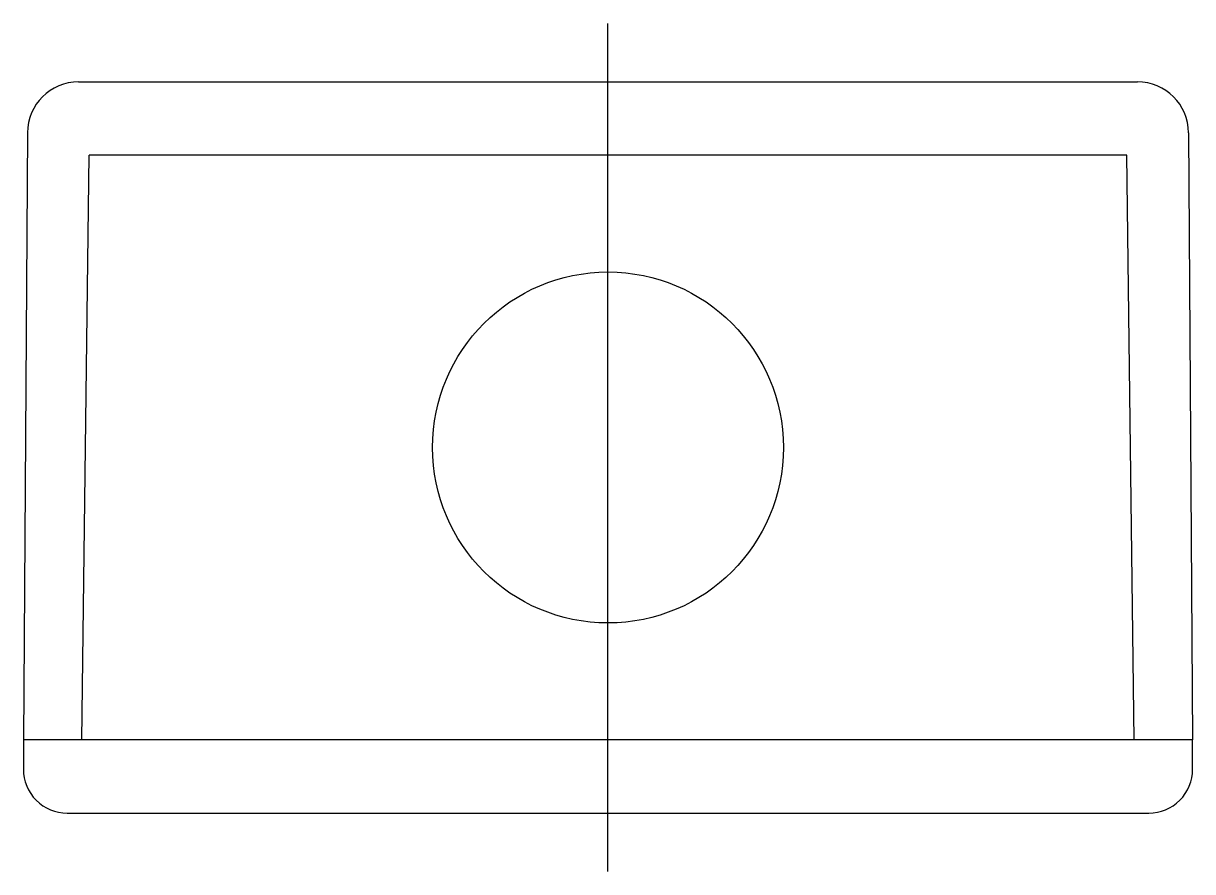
# Model space of a CAD drawing. Header units: millimetres. Extents: x -3.6 to 36.4, y -22.5 to 6.5.
import ezdxf

# ---------------------------------------------------------------- set-up
doc = ezdxf.new("R2010")
doc.units = ezdxf.units.MM
doc.layers.get('0').update_dxf_attribs({"linetype": 'CONTINUOUS'})

msp = doc.modelspace()

# ---------------------------------------------------------------- linework, layer by layer
for p, q in [((16.4, -22.452), (16.4, 6.548)), ((-1.711, 4.548), (34.512, 4.548)), ((-3.461, 2.809), (-3.6, -17.952)), ((36.262, 2.809), (36.4, -17.952)), ((-1.6, -17.952), (-1.35, 2.048)), ((34.15, 2.048), (-1.35, 2.048)), ((34.4, -17.952), (34.15, 2.048))]:
    msp.add_line(p, q)
msp.add_lwpolyline([(34.9, -20.452, 0.414214), (36.4, -18.952), (36.4, -17.952), (-3.6, -17.952), (-3.6, -18.952, 0.414214), (-2.1, -20.452)], format="xyb", close=True)
msp.add_circle((16.4, -7.952), 6)
for centre, start, end in [((-1.711, 2.798), 90, 179.618), ((34.512, 2.798), 0.382, 90)]:
    msp.add_arc(centre, 1.75, start, end)

doc.saveas('drawing.dxf')
